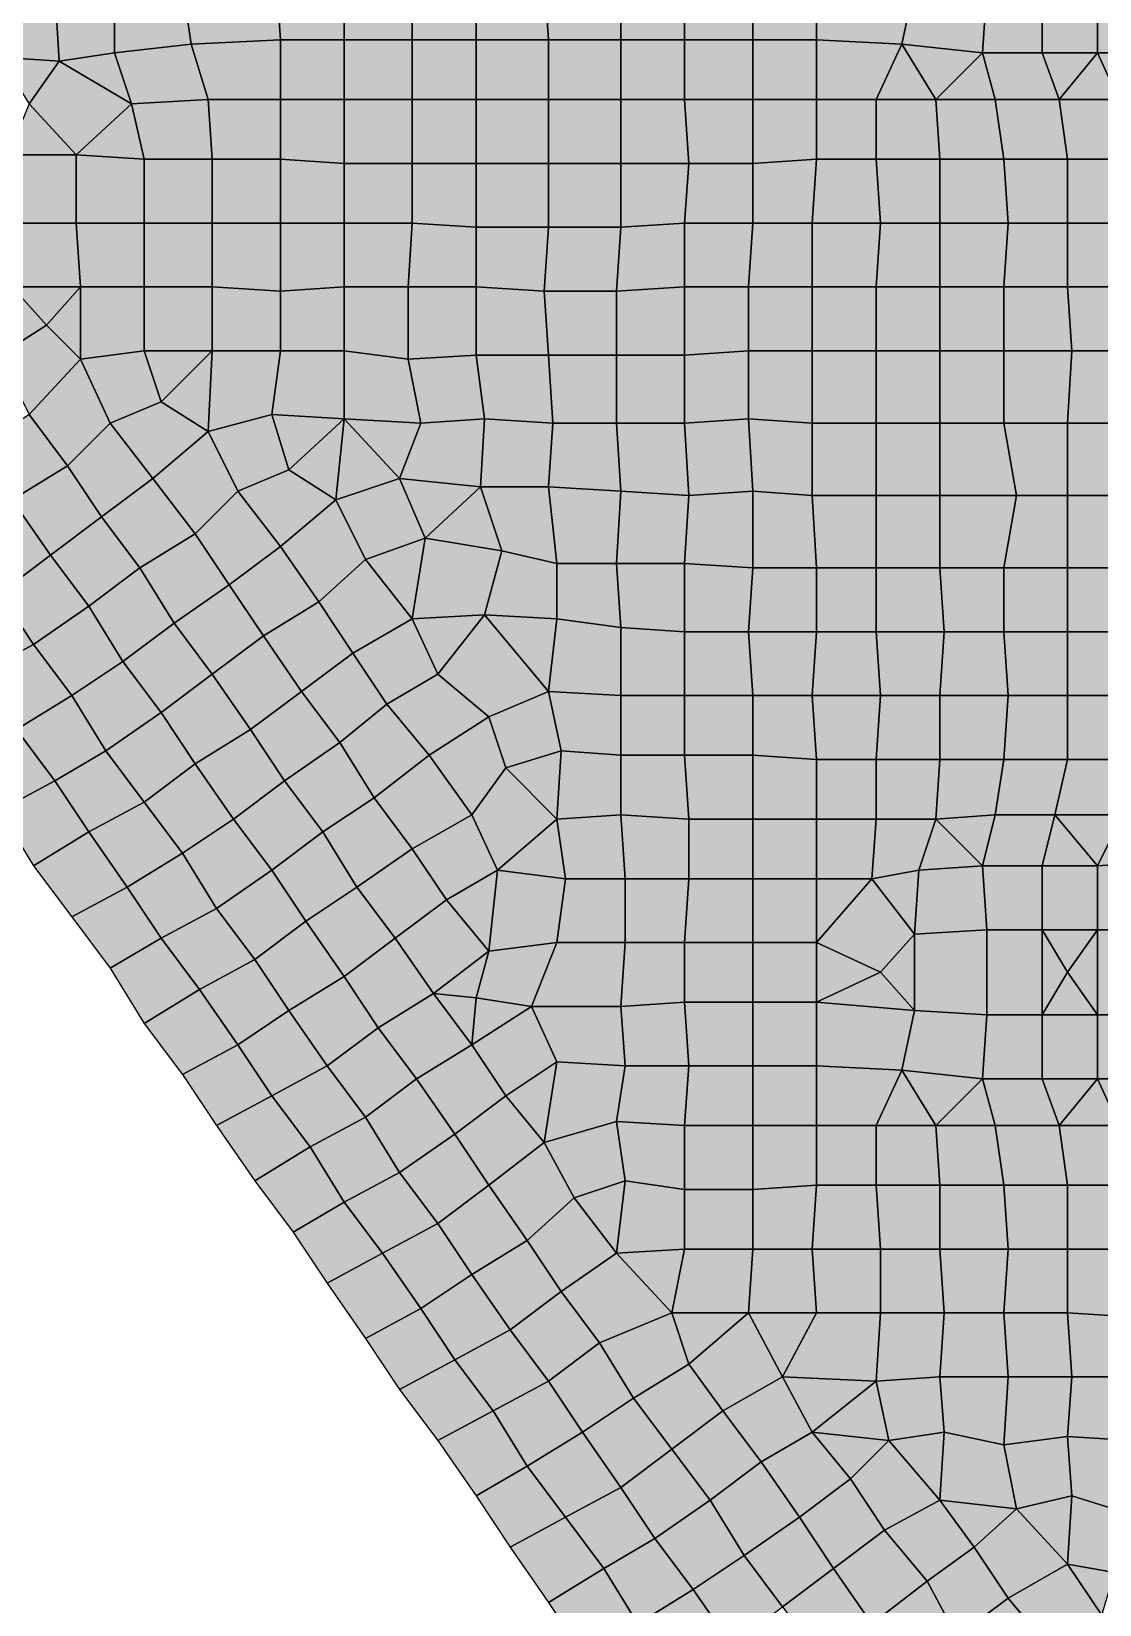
# Model space of a CAD drawing. Header units: metres. Extents: x -7480 to 79269, y -9100 to 45880.
# Drawn here: x 3570 to 8590, y 16570 to 23960 of the extents above; entities that cross this region are included whole.
import ezdxf

# ---------------------------------------------------------------- set-up
doc = ezdxf.new("R2010")
doc.units = ezdxf.units.M
for name, color, linetype in [('COLOR_1', 1, 'Continuous'), ('COLOR_181', 181, 'Continuous'), ('COLOR_3', 3, 'Continuous'), ('COLOR_5', 5, 'Continuous')]:
    doc.layers.add(name, color=color, linetype=linetype)

msp = doc.modelspace()

# ---------------------------------------------------------------- hatches: boundary and pattern name
at = {"layer": 'COLOR_1'}
for points in [[(3960, 23860), (4320, 23900), (4280, 24180), (3960, 24160)], [(6960, 23920), (7260, 23920), (7260, 24220), (6960, 24220)], [(7260, 23920), (7660, 23900), (7720, 24180), (7260, 24220)], [(3420, 23840), (3700, 23820), (3680, 24160), (3420, 24160)], [(3680, 24160), (3700, 23820), (3960, 23860), (3960, 24160)], [(8320, 23860), (8580, 23860), (8580, 24160), (8320, 24160)], [(6960, 23640), (7260, 23640), (7260, 23920), (6960, 23920)], [(7260, 23640), (7540, 23640), (7660, 23900), (7260, 23920)], [(7540, 23640), (7820, 23640), (7660, 23900)], [(7660, 23900), (7820, 23640), (8040, 23860)], [(7820, 23640), (8100, 23640), (8040, 23860)], [(8040, 23860), (8100, 23640), (8400, 23640), (8320, 23860)], [(8320, 23860), (8400, 23640), (8580, 23860)], [(8400, 23640), (8680, 23640), (8580, 23860)], [(8580, 23860), (8680, 23640), (8860, 23860)], [(6960, 23340), (7260, 23360), (7260, 23640), (6960, 23640)], [(7260, 23360), (7540, 23360), (7540, 23640), (7260, 23640)], [(8400, 23640), (8440, 23360), (8760, 23360), (8680, 23640)], [(6960, 23060), (7240, 23060), (7260, 23360), (6960, 23340)], [(6960, 20560), (7260, 20540), (7240, 20840), (6960, 20840)], [(6960, 19980), (7260, 19980), (7260, 20260), (6960, 20260)], [(7260, 19980), (7520, 19980), (7540, 20260), (7260, 20260)], [(7520, 19980), (7740, 20020), (7820, 20260), (7540, 20260)], [(7740, 20020), (8040, 20040), (7820, 20260)], [(7820, 20260), (8040, 20040), (8100, 20280)], [(8040, 20040), (8320, 20040), (8380, 20280), (8100, 20280)], [(7720, 19720), (8060, 19740), (8040, 20040), (7740, 20020)], [(8040, 20040), (8060, 19740), (8320, 19740), (8320, 20040)], [(8320, 19740), (8580, 19740), (8580, 20040), (8320, 20040)], [(8580, 19740), (8840, 19740), (8880, 20060), (8580, 20040)], [(6960, 19680), (7260, 19680), (7260, 19980), (6960, 19980)], [(7260, 19680), (7520, 19980), (7260, 19980)], [(7260, 19680), (7560, 19540), (7720, 19720), (7520, 19980)], [(7520, 19980), (7720, 19720), (7740, 20020)], [(6960, 19400), (7260, 19400), (7260, 19680), (6960, 19680)], [(7260, 19400), (7560, 19540), (7260, 19680)], [(7560, 19540), (7720, 19360), (7720, 19720)], [(7260, 19400), (7720, 19360), (7560, 19540)], [(6960, 19100), (7260, 19100), (7260, 19400), (6960, 19400)], [(7260, 19100), (7660, 19080), (7720, 19360), (7260, 19400)], [(7660, 19080), (8040, 19040), (8060, 19340), (7720, 19360)], [(8040, 19040), (8320, 19040), (8320, 19340), (8060, 19340)], [(8320, 19040), (8580, 19040), (8580, 19340), (8320, 19340)], [(8580, 19040), (8860, 19040), (8840, 19340), (8580, 19340)], [(7660, 19080), (7820, 18820), (8040, 19040)], [(8320, 19040), (8400, 18820), (8580, 19040)], [(8400, 18820), (8680, 18820), (8580, 19040)], [(8580, 19040), (8680, 18820), (8860, 19040)]]:
    msp.add_hatch(color=256, dxfattribs=at).paths.add_polyline_path(points)
at = {"layer": 'COLOR_181'}
for points in [[(4280, 24180), (4320, 23900), (4740, 23920), (4720, 24220)], [(4720, 24220), (4740, 23920), (5040, 23920), (5040, 24220)], [(5040, 23920), (5360, 23920), (5360, 24220), (5040, 24220)], [(5360, 23920), (5660, 23920), (5660, 24220), (5360, 24220)], [(5660, 23920), (6000, 23920), (5980, 24220), (5660, 24220)], [(5980, 24220), (6000, 23920), (6340, 23920), (6340, 24220)], [(6340, 23920), (6640, 23920), (6640, 24220), (6340, 24220)], [(6640, 23920), (6960, 23920), (6960, 24220), (6640, 24220)], [(3960, 23860), (4040, 23620), (4400, 23640), (4320, 23900)], [(4320, 23900), (4400, 23640), (4740, 23640), (4740, 23920)], [(4740, 23640), (5040, 23640), (5040, 23920), (4740, 23920)], [(5040, 23640), (5360, 23640), (5360, 23920), (5040, 23920)], [(5360, 23640), (5660, 23640), (5660, 23920), (5360, 23920)], [(5660, 23640), (6000, 23640), (6000, 23920), (5660, 23920)], [(6000, 23640), (6340, 23640), (6340, 23920), (6000, 23920)], [(6340, 23640), (6640, 23640), (6640, 23920), (6340, 23920)], [(6640, 23640), (6960, 23640), (6960, 23920), (6640, 23920)], [(3420, 23840), (3560, 23620), (3700, 23820)], [(3560, 23620), (3780, 23380), (4040, 23620), (3700, 23820)], [(3700, 23820), (4040, 23620), (3960, 23860)], [(3460, 23380), (3780, 23380), (3560, 23620)], [(3780, 23380), (4100, 23360), (4040, 23620)], [(4040, 23620), (4100, 23360), (4420, 23360), (4400, 23640)], [(4400, 23640), (4420, 23360), (4740, 23360), (4740, 23640)], [(4740, 23360), (5040, 23340), (5040, 23640), (4740, 23640)], [(5040, 23340), (5360, 23340), (5360, 23640), (5040, 23640)], [(5360, 23340), (5660, 23340), (5660, 23640), (5360, 23640)], [(5660, 23340), (6000, 23340), (6000, 23640), (5660, 23640)], [(6000, 23340), (6340, 23340), (6340, 23640), (6000, 23640)], [(6340, 23340), (6660, 23340), (6640, 23640), (6340, 23640)], [(6640, 23640), (6660, 23340), (6960, 23340), (6960, 23640)], [(7540, 23360), (7840, 23360), (7820, 23640), (7540, 23640)], [(7820, 23640), (7840, 23360), (8140, 23360), (8100, 23640)], [(8100, 23640), (8140, 23360), (8440, 23360), (8400, 23640)], [(3460, 23380), (3480, 23060), (3780, 23060), (3780, 23380)], [(3780, 23060), (4100, 23060), (4100, 23360), (3780, 23380)], [(4100, 23060), (4420, 23060), (4420, 23360), (4100, 23360)], [(4420, 23060), (4740, 23060), (4740, 23360), (4420, 23360)], [(4740, 23060), (5040, 23060), (5040, 23340), (4740, 23360)], [(7240, 23060), (7560, 23060), (7540, 23360), (7260, 23360)], [(7540, 23360), (7560, 23060), (7840, 23060), (7840, 23360)], [(7840, 23060), (8160, 23060), (8140, 23360), (7840, 23360)], [(8140, 23360), (8160, 23060), (8440, 23060), (8440, 23360)], [(8440, 23060), (8760, 23060), (8760, 23360), (8440, 23360)], [(5040, 23060), (5360, 23060), (5360, 23340), (5040, 23340)], [(5360, 23060), (5660, 23040), (5660, 23340), (5360, 23340)], [(5660, 23040), (6000, 23040), (6000, 23340), (5660, 23340)], [(6000, 23040), (6340, 23040), (6340, 23340), (6000, 23340)], [(6340, 23040), (6640, 23060), (6660, 23340), (6340, 23340)], [(6640, 23060), (6960, 23060), (6960, 23340), (6660, 23340)], [(3480, 22760), (3800, 22760), (3780, 23060), (3480, 23060)], [(3780, 23060), (3800, 22760), (4100, 22760), (4100, 23060)], [(4100, 22760), (4420, 22760), (4420, 23060), (4100, 23060)], [(4420, 22760), (4740, 22740), (4740, 23060), (4420, 23060)], [(4740, 22740), (5040, 22760), (5040, 23060), (4740, 23060)], [(5040, 22760), (5340, 22760), (5360, 23060), (5040, 23060)], [(5340, 22760), (5660, 22760), (5660, 23040), (5360, 23060)], [(6320, 22740), (6640, 22760), (6640, 23060), (6340, 23040)], [(6640, 22760), (6940, 22760), (6960, 23060), (6640, 23060)], [(6940, 22760), (7240, 22760), (7240, 23060), (6960, 23060)], [(7240, 22760), (7540, 22760), (7560, 23060), (7240, 23060)], [(7540, 22760), (7840, 22760), (7840, 23060), (7560, 23060)], [(7840, 22760), (8140, 22760), (8160, 23060), (7840, 23060)], [(8140, 22760), (8440, 22760), (8440, 23060), (8160, 23060)], [(8440, 22760), (8740, 22760), (8760, 23060), (8440, 23060)], [(5660, 22760), (5980, 22740), (6000, 23040), (5660, 23040)], [(5980, 22740), (6320, 22740), (6340, 23040), (6000, 23040)], [(3420, 22440), (3640, 22580), (3480, 22760)], [(3480, 22760), (3640, 22580), (3800, 22760)], [(3640, 22580), (3800, 22420), (3800, 22760)], [(3800, 22420), (4100, 22460), (4100, 22760), (3800, 22760)], [(4100, 22460), (4420, 22460), (4420, 22760), (4100, 22760)], [(4420, 22460), (4740, 22460), (4740, 22740), (4420, 22760)], [(4740, 22460), (5040, 22460), (5040, 22760), (4740, 22740)], [(5040, 22460), (5340, 22420), (5340, 22760), (5040, 22760)], [(5340, 22420), (5660, 22440), (5660, 22760), (5340, 22760)], [(5660, 22440), (6000, 22440), (5980, 22740), (5660, 22760)], [(5980, 22740), (6000, 22440), (6320, 22440), (6320, 22740)], [(6320, 22440), (6640, 22440), (6640, 22760), (6320, 22740)], [(6640, 22440), (6940, 22460), (6940, 22760), (6640, 22760)], [(6940, 22460), (7240, 22460), (7240, 22760), (6940, 22760)], [(7240, 22460), (7540, 22460), (7540, 22760), (7240, 22760)], [(7540, 22460), (7840, 22460), (7840, 22760), (7540, 22760)], [(7840, 22460), (8140, 22460), (8140, 22760), (7840, 22760)], [(8140, 22460), (8460, 22460), (8440, 22760), (8140, 22760)], [(8440, 22760), (8460, 22460), (8760, 22460), (8740, 22760)], [(3420, 22440), (3560, 22160), (3800, 22420), (3640, 22580)], [(3560, 22160), (3740, 21920), (3940, 22120), (3800, 22420)], [(3800, 22420), (3940, 22120), (4180, 22220), (4100, 22460)], [(4100, 22460), (4180, 22220), (4420, 22460)], [(4180, 22220), (4400, 22080), (4420, 22460)], [(4400, 22080), (4700, 22160), (4740, 22460), (4420, 22460)], [(4700, 22160), (5040, 22140), (5040, 22460), (4740, 22460)], [(5040, 22140), (5400, 22120), (5340, 22420), (5040, 22460)], [(5340, 22420), (5400, 22120), (5700, 22140), (5660, 22440)], [(5660, 22440), (5700, 22140), (6020, 22120), (6000, 22440)], [(6000, 22440), (6020, 22120), (6320, 22120), (6320, 22440)], [(6320, 22120), (6640, 22120), (6640, 22440), (6320, 22440)], [(6640, 22120), (6940, 22140), (6940, 22460), (6640, 22440)], [(6940, 22140), (7240, 22120), (7240, 22460), (6940, 22460)], [(7240, 22120), (7540, 22120), (7540, 22460), (7240, 22460)], [(7540, 22120), (7840, 22120), (7840, 22460), (7540, 22460)], [(7840, 22120), (8140, 22120), (8140, 22460), (7840, 22460)], [(8140, 22120), (8440, 22120), (8460, 22460), (8140, 22460)], [(8440, 22120), (8740, 22120), (8760, 22460), (8460, 22460)], [(3940, 22120), (4140, 21860), (4400, 22080), (4180, 22220)], [(3320, 22000), (3480, 21760), (3740, 21920), (3560, 22160)], [(3740, 21920), (3900, 21680), (4140, 21860), (3940, 22120)], [(4400, 22080), (4540, 21800), (4780, 21900), (4700, 22160)], [(4700, 22160), (4780, 21900), (5040, 22140)], [(4780, 21900), (5000, 21760), (5040, 22140)], [(5000, 21760), (5300, 21860), (5040, 22140)], [(5040, 22140), (5300, 21860), (5400, 22120)], [(5300, 21860), (5680, 21820), (5700, 22140), (5400, 22120)], [(5680, 21820), (6000, 21820), (6020, 22120), (5700, 22140)], [(6000, 21820), (6340, 21800), (6320, 22120), (6020, 22120)], [(6320, 22120), (6340, 21800), (6660, 21780), (6640, 22120)], [(6640, 22120), (6660, 21780), (6960, 21800), (6940, 22140)], [(6940, 22140), (6960, 21800), (7240, 21780), (7240, 22120)], [(7240, 21780), (7540, 21780), (7540, 22120), (7240, 22120)], [(7540, 21780), (7840, 21780), (7840, 22120), (7540, 22120)], [(7840, 21780), (8200, 21780), (8140, 22120), (7840, 22120)], [(8140, 22120), (8200, 21780), (8440, 21780), (8440, 22120)], [(8440, 21780), (8740, 21780), (8740, 22120), (8440, 22120)], [(4140, 21860), (4340, 21600), (4540, 21800), (4400, 22080)], [(3480, 21760), (3660, 21500), (3900, 21680), (3740, 21920)], [(4540, 21800), (4740, 21540), (5000, 21760), (4780, 21900)], [(3900, 21680), (4080, 21440), (4340, 21600), (4140, 21860)], [(5000, 21760), (5140, 21480), (5420, 21580), (5300, 21860)], [(5300, 21860), (5420, 21580), (5680, 21820)], [(5420, 21580), (5780, 21520), (5680, 21820)], [(5680, 21820), (5780, 21520), (6040, 21460), (6000, 21820)], [(6000, 21820), (6040, 21460), (6320, 21460), (6340, 21800)], [(3240, 21580), (3420, 21320), (3660, 21500), (3480, 21760)], [(4340, 21600), (4500, 21360), (4740, 21540), (4540, 21800)], [(4740, 21540), (4920, 21280), (5140, 21480), (5000, 21760)], [(6320, 21460), (6640, 21460), (6660, 21780), (6340, 21800)], [(6640, 21460), (6960, 21440), (6960, 21800), (6660, 21780)], [(6960, 21440), (7260, 21440), (7240, 21780), (6960, 21800)], [(7240, 21780), (7260, 21440), (7540, 21440), (7540, 21780)], [(7540, 21440), (7840, 21440), (7840, 21780), (7540, 21780)], [(7840, 21440), (8140, 21440), (8200, 21780), (7840, 21780)], [(8140, 21440), (8440, 21440), (8440, 21780), (8200, 21780)], [(8440, 21440), (8760, 21440), (8740, 21780), (8440, 21780)], [(3660, 21500), (3840, 21260), (4080, 21440), (3900, 21680)], [(4080, 21440), (4240, 21180), (4500, 21360), (4340, 21600)], [(5140, 21480), (5360, 21200), (5420, 21580)], [(5360, 21200), (5700, 21220), (5780, 21520), (5420, 21580)], [(4500, 21360), (4660, 21120), (4920, 21280), (4740, 21540)], [(5700, 21220), (6040, 21200), (6040, 21460), (5780, 21520)], [(3420, 21320), (3580, 21080), (3840, 21260), (3660, 21500)], [(3840, 21260), (4000, 21000), (4240, 21180), (4080, 21440)], [(4920, 21280), (5080, 21040), (5360, 21200), (5140, 21480)], [(6040, 21200), (6340, 21160), (6320, 21460), (6040, 21460)], [(6320, 21460), (6340, 21160), (6640, 21140), (6640, 21460)], [(6640, 21140), (6940, 21140), (6960, 21440), (6640, 21460)], [(6940, 21140), (7260, 21140), (7260, 21440), (6960, 21440)], [(7260, 21140), (7540, 21140), (7540, 21440), (7260, 21440)], [(7540, 21140), (7860, 21140), (7840, 21440), (7540, 21440)], [(7840, 21440), (7860, 21140), (8140, 21140), (8140, 21440)], [(8140, 21140), (8440, 21140), (8440, 21440), (8140, 21440)], [(8440, 21140), (8740, 21140), (8760, 21440), (8440, 21440)], [(4240, 21180), (4420, 20940), (4660, 21120), (4500, 21360)], [(3160, 21180), (3320, 20940), (3580, 21080), (3420, 21320)], [(3580, 21080), (3760, 20840), (4000, 21000), (3840, 21260)], [(4660, 21120), (4840, 20860), (5080, 21040), (4920, 21280)], [(5360, 21200), (5480, 20940), (5700, 21220)], [(5480, 20940), (5720, 20740), (6000, 20860), (5700, 21220)], [(5700, 21220), (6000, 20860), (6040, 21200)], [(4000, 21000), (4180, 20760), (4420, 20940), (4240, 21180)], [(5080, 21040), (5240, 20800), (5480, 20940), (5360, 21200)], [(6000, 20860), (6340, 20840), (6340, 21160), (6040, 21200)], [(6340, 20840), (6640, 20840), (6640, 21140), (6340, 21160)], [(6640, 20840), (6960, 20840), (6940, 21140), (6640, 21140)], [(6940, 21140), (6960, 20840), (7240, 20840), (7260, 21140)], [(7240, 20840), (7560, 20840), (7540, 21140), (7260, 21140)], [(7540, 21140), (7560, 20840), (7840, 20840), (7860, 21140)], [(7840, 20840), (8160, 20840), (8140, 21140), (7860, 21140)], [(8140, 21140), (8160, 20840), (8440, 20840), (8440, 21140)], [(8440, 20840), (8760, 20840), (8740, 21140), (8440, 21140)], [(3320, 20940), (3500, 20680), (3760, 20840), (3580, 21080)], [(4420, 20940), (4600, 20680), (4840, 20860), (4660, 21120)], [(3760, 20840), (3920, 20580), (4180, 20760), (4000, 21000)], [(4840, 20860), (5020, 20620), (5240, 20800), (5080, 21040)], [(4180, 20760), (4340, 20520), (4600, 20680), (4420, 20940)], [(5240, 20800), (5440, 20560), (5720, 20740), (5480, 20940)], [(3500, 20680), (3680, 20440), (3920, 20580), (3760, 20840)], [(4600, 20680), (4760, 20440), (5020, 20620), (4840, 20860)], [(5720, 20740), (5800, 20500), (6060, 20580), (6000, 20860)], [(6000, 20860), (6060, 20580), (6340, 20560), (6340, 20840)], [(6340, 20560), (6640, 20560), (6640, 20840), (6340, 20840)], [(6640, 20560), (6960, 20560), (6960, 20840), (6640, 20840)], [(7240, 20840), (7260, 20540), (7540, 20540), (7560, 20840)], [(7540, 20540), (7840, 20540), (7840, 20840), (7560, 20840)], [(7840, 20540), (8140, 20540), (8160, 20840), (7840, 20840)], [(8140, 20540), (8440, 20540), (8440, 20840), (8160, 20840)], [(8440, 20540), (8760, 20540), (8760, 20840), (8440, 20840)], [(5020, 20620), (5180, 20360), (5440, 20560), (5240, 20800)], [(3920, 20580), (4100, 20340), (4340, 20520), (4180, 20760)], [(5440, 20560), (5640, 20280), (5800, 20500), (5720, 20740)], [(3240, 20540), (3420, 20300), (3680, 20440), (3500, 20680)], [(4340, 20520), (4520, 20260), (4760, 20440), (4600, 20680)], [(4760, 20440), (4940, 20200), (5180, 20360), (5020, 20620)], [(3680, 20440), (3840, 20200), (4100, 20340), (3920, 20580)], [(5180, 20360), (5360, 20120), (5640, 20280), (5440, 20560)], [(5800, 20500), (6040, 20260), (6060, 20580)], [(6040, 20260), (6340, 20280), (6340, 20560), (6060, 20580)], [(6340, 20280), (6660, 20260), (6640, 20560), (6340, 20560)], [(6640, 20560), (6660, 20260), (6960, 20260), (6960, 20560)], [(6960, 20260), (7260, 20260), (7260, 20540), (6960, 20560)], [(4100, 20340), (4280, 20100), (4520, 20260), (4340, 20520)], [(5640, 20280), (5760, 20020), (6040, 20260), (5800, 20500)], [(7260, 20260), (7540, 20260), (7540, 20540), (7260, 20540)], [(7540, 20260), (7820, 20260), (7840, 20540), (7540, 20540)], [(7820, 20260), (8100, 20280), (8140, 20540), (7840, 20540)], [(8100, 20280), (8380, 20280), (8440, 20540), (8140, 20540)], [(8380, 20280), (8700, 20280), (8760, 20540), (8440, 20540)], [(3420, 20300), (3580, 20040), (3840, 20200), (3680, 20440)], [(4520, 20260), (4700, 20020), (4940, 20200), (4760, 20440)], [(3840, 20200), (4020, 19940), (4280, 20100), (4100, 20340)], [(4940, 20200), (5100, 19940), (5360, 20120), (5180, 20360)], [(4280, 20100), (4440, 19840), (4700, 20020), (4520, 20260)], [(5360, 20120), (5520, 19880), (5760, 20020), (5640, 20280)], [(5760, 20020), (6080, 19980), (6040, 20260)], [(6040, 20260), (6080, 19980), (6360, 19980), (6340, 20280)], [(6340, 20280), (6360, 19980), (6660, 19980), (6660, 20260)], [(6660, 19980), (6960, 19980), (6960, 20260), (6660, 20260)], [(8320, 20040), (8580, 20040), (8380, 20280)], [(8380, 20280), (8580, 20040), (8700, 20280)], [(8580, 20040), (8880, 20060), (8700, 20280)], [(3580, 20040), (3760, 19800), (4020, 19940), (3840, 20200)], [(4700, 20020), (4860, 19780), (5100, 19940), (4940, 20200)], [(5100, 19940), (5280, 19700), (5520, 19880), (5360, 20120)], [(4020, 19940), (4180, 19700), (4440, 19840), (4280, 20100)], [(4440, 19840), (4620, 19600), (4860, 19780), (4700, 20020)], [(5520, 19880), (5720, 19640), (5760, 20020)], [(5720, 19640), (6040, 19680), (6080, 19980), (5760, 20020)], [(6040, 19680), (6360, 19680), (6360, 19980), (6080, 19980)], [(6360, 19680), (6640, 19680), (6660, 19980), (6360, 19980)], [(6640, 19680), (6960, 19680), (6960, 19980), (6660, 19980)], [(3760, 19800), (3940, 19560), (4180, 19700), (4020, 19940)], [(4860, 19780), (5040, 19520), (5280, 19700), (5100, 19940)], [(5280, 19700), (5460, 19440), (5720, 19640), (5520, 19880)], [(4180, 19700), (4360, 19460), (4620, 19600), (4440, 19840)], [(4620, 19600), (4780, 19360), (5040, 19520), (4860, 19780)], [(7720, 19360), (8060, 19340), (8060, 19740), (7720, 19720)], [(8060, 19340), (8320, 19340), (8320, 19740), (8060, 19740)], [(8320, 19340), (8440, 19540), (8320, 19740)], [(8320, 19740), (8440, 19540), (8580, 19740)], [(8440, 19540), (8580, 19340), (8580, 19740)], [(8580, 19340), (8840, 19340), (8840, 19740), (8580, 19740)], [(3940, 19560), (4100, 19300), (4360, 19460), (4180, 19700)], [(5040, 19520), (5200, 19280), (5460, 19440), (5280, 19700)], [(5660, 19420), (5920, 19380), (6040, 19680), (5720, 19640)], [(5920, 19380), (6340, 19380), (6360, 19680), (6040, 19680)], [(6340, 19380), (6640, 19400), (6640, 19680), (6360, 19680)], [(6640, 19400), (6960, 19400), (6960, 19680), (6640, 19680)], [(4360, 19460), (4540, 19200), (4780, 19360), (4620, 19600)], [(5460, 19440), (5660, 19420), (5720, 19640)], [(4780, 19360), (4960, 19100), (5200, 19280), (5040, 19520)], [(8320, 19340), (8580, 19340), (8440, 19540)], [(4100, 19300), (4280, 19060), (4540, 19200), (4360, 19460)], [(5200, 19280), (5380, 19040), (5640, 19200), (5460, 19440)], [(5460, 19440), (5640, 19200), (5660, 19420)], [(5640, 19200), (5920, 19380), (5660, 19420)], [(5640, 19200), (5800, 18960), (6040, 19120), (5920, 19380)], [(5920, 19380), (6040, 19120), (6360, 19100), (6340, 19380)], [(6340, 19380), (6360, 19100), (6660, 19100), (6640, 19400)], [(6640, 19400), (6660, 19100), (6960, 19100), (6960, 19400)], [(4540, 19200), (4700, 18960), (4960, 19100), (4780, 19360)], [(4960, 19100), (5140, 18860), (5380, 19040), (5200, 19280)], [(4280, 19060), (4440, 18820), (4700, 18960), (4540, 19200)], [(5380, 19040), (5560, 18780), (5800, 18960), (5640, 19200)], [(4700, 18960), (4880, 18720), (5140, 18860), (4960, 19100)], [(5800, 18960), (5980, 18740), (6040, 19120)], [(5980, 18740), (6320, 18840), (6360, 19100), (6040, 19120)], [(6320, 18840), (6640, 18820), (6660, 19100), (6360, 19100)], [(6640, 18820), (6960, 18820), (6960, 19100), (6660, 19100)], [(6960, 18820), (7260, 18820), (7260, 19100), (6960, 19100)], [(7260, 18820), (7540, 18820), (7660, 19080), (7260, 19100)], [(7540, 18820), (7820, 18820), (7660, 19080)], [(5140, 18860), (5300, 18600), (5560, 18780), (5380, 19040)], [(7820, 18820), (8100, 18820), (8040, 19040)], [(8040, 19040), (8100, 18820), (8400, 18820), (8320, 19040)], [(4440, 18820), (4620, 18560), (4880, 18720), (4700, 18960)], [(5560, 18780), (5720, 18540), (5980, 18740), (5800, 18960)], [(4880, 18720), (5040, 18460), (5300, 18600), (5140, 18860)], [(5300, 18600), (5480, 18360), (5720, 18540), (5560, 18780)], [(5980, 18740), (6120, 18480), (6360, 18560), (6320, 18840)], [(6320, 18840), (6360, 18560), (6640, 18520), (6640, 18820)], [(6640, 18520), (6960, 18520), (6960, 18820), (6640, 18820)], [(6960, 18520), (7260, 18540), (7260, 18820), (6960, 18820)], [(7260, 18540), (7540, 18540), (7540, 18820), (7260, 18820)], [(7540, 18540), (7840, 18540), (7820, 18820), (7540, 18820)], [(7820, 18820), (7840, 18540), (8140, 18540), (8100, 18820)], [(8100, 18820), (8140, 18540), (8440, 18540), (8400, 18820)], [(8400, 18820), (8440, 18540), (8760, 18540), (8680, 18820)], [(4620, 18560), (4800, 18320), (5040, 18460), (4880, 18720)], [(5720, 18540), (5900, 18280), (6120, 18480), (5980, 18740)], [(5040, 18460), (5220, 18220), (5480, 18360), (5300, 18600)], [(6120, 18480), (6320, 18220), (6360, 18560)], [(6320, 18220), (6640, 18240), (6640, 18520), (6360, 18560)], [(5480, 18360), (5640, 18120), (5900, 18280), (5720, 18540)], [(5900, 18280), (6060, 18040), (6320, 18220), (6120, 18480)], [(6640, 18240), (6960, 18240), (6960, 18520), (6640, 18520)], [(6960, 18240), (7240, 18240), (7260, 18540), (6960, 18520)], [(7240, 18240), (7560, 18240), (7540, 18540), (7260, 18540)], [(7540, 18540), (7560, 18240), (7840, 18240), (7840, 18540)], [(7840, 18240), (8160, 18240), (8140, 18540), (7840, 18540)], [(8140, 18540), (8160, 18240), (8440, 18240), (8440, 18540)], [(8440, 18240), (8760, 18240), (8760, 18540), (8440, 18540)], [(4800, 18320), (4960, 18080), (5220, 18220), (5040, 18460)], [(5220, 18220), (5400, 17960), (5640, 18120), (5480, 18360)], [(5640, 18120), (5820, 17860), (6060, 18040), (5900, 18280)], [(4960, 18080), (5140, 17820), (5400, 17960), (5220, 18220)], [(6060, 18040), (6240, 17800), (6580, 17940), (6320, 18220)], [(6320, 18220), (6580, 17940), (6640, 18240)], [(6580, 17940), (6940, 17940), (6960, 18240), (6640, 18240)], [(6940, 17940), (7260, 17940), (7240, 18240), (6960, 18240)], [(7240, 18240), (7260, 17940), (7560, 17940), (7560, 18240)], [(7560, 17940), (7860, 17940), (7840, 18240), (7560, 18240)], [(7840, 18240), (7860, 17940), (8140, 17940), (8160, 18240)], [(8140, 17940), (8440, 17940), (8440, 18240), (8160, 18240)], [(8440, 17940), (8760, 17920), (8760, 18240), (8440, 18240)], [(5400, 17960), (5560, 17720), (5820, 17860), (5640, 18120)], [(5820, 17860), (6000, 17620), (6240, 17800), (6060, 18040)], [(5140, 17820), (5300, 17580), (5560, 17720), (5400, 17960)], [(6240, 17800), (6400, 17540), (6660, 17700), (6580, 17940)], [(6580, 17940), (6660, 17700), (6940, 17940)], [(6660, 17700), (6820, 17480), (7100, 17640), (6940, 17940)], [(6940, 17940), (7100, 17640), (7260, 17940)], [(7100, 17640), (7540, 17620), (7560, 17940), (7260, 17940)], [(7540, 17620), (7840, 17640), (7860, 17940), (7560, 17940)], [(7840, 17640), (8160, 17640), (8140, 17940), (7860, 17940)], [(8140, 17940), (8160, 17640), (8460, 17640), (8440, 17940)], [(8440, 17940), (8460, 17640), (8760, 17640), (8760, 17920)], [(5560, 17720), (5740, 17480), (6000, 17620), (5820, 17860)], [(6000, 17620), (6160, 17380), (6400, 17540), (6240, 17800)], [(5300, 17580), (5480, 17340), (5740, 17480), (5560, 17720)], [(6400, 17540), (6580, 17300), (6820, 17480), (6660, 17700)], [(5740, 17480), (5900, 17220), (6160, 17380), (6000, 17620)], [(6820, 17480), (7000, 17240), (7240, 17380), (7100, 17640)], [(7100, 17640), (7240, 17380), (7540, 17620)], [(7240, 17380), (7600, 17340), (7540, 17620)], [(7540, 17620), (7600, 17340), (7860, 17380), (7840, 17640)], [(7840, 17640), (7860, 17380), (8140, 17320), (8160, 17640)], [(8140, 17320), (8440, 17360), (8460, 17640), (8160, 17640)], [(8440, 17360), (8740, 17340), (8760, 17640), (8460, 17640)], [(6160, 17380), (6340, 17120), (6580, 17300), (6400, 17540)], [(5480, 17340), (5660, 17080), (5900, 17220), (5740, 17480)], [(6580, 17300), (6760, 17060), (7000, 17240), (6820, 17480)], [(5900, 17220), (6080, 16980), (6340, 17120), (6160, 17380)], [(7000, 17240), (7180, 16980), (7420, 17160), (7240, 17380)], [(7240, 17380), (7420, 17160), (7600, 17340)], [(7600, 17340), (7840, 17060), (7860, 17380)], [(7840, 17060), (8200, 17020), (8140, 17320), (7860, 17380)], [(6340, 17120), (6500, 16880), (6760, 17060), (6580, 17300)], [(7420, 17160), (7580, 16920), (7840, 17060), (7600, 17340)], [(8140, 17320), (8200, 17020), (8460, 17080), (8440, 17360)], [(8440, 17360), (8460, 17080), (8720, 17000), (8740, 17340)], [(5660, 17080), (5820, 16840), (6080, 16980), (5900, 17220)], [(6760, 17060), (6920, 16800), (7180, 16980), (7000, 17240)], [(7180, 16980), (7340, 16740), (7580, 16920), (7420, 17160)], [(6080, 16980), (6260, 16740), (6500, 16880), (6340, 17120)], [(8200, 17020), (8440, 16760), (8460, 17080)], [(8440, 16760), (8660, 16720), (8720, 17000), (8460, 17080)], [(6500, 16880), (6680, 16640), (6920, 16800), (6760, 17060)], [(7580, 16920), (7780, 16680), (8000, 16840), (7840, 17060)], [(7840, 17060), (8000, 16840), (8200, 17020)], [(8000, 16840), (8160, 16600), (8440, 16760), (8200, 17020)], [(5820, 16840), (6000, 16580), (6260, 16740), (6080, 16980)], [(6920, 16800), (7100, 16560), (7340, 16740), (7180, 16980)], [(6260, 16740), (6420, 16480), (6680, 16640), (6500, 16880)], [(7340, 16740), (7520, 16480), (7780, 16680), (7580, 16920)], [(6680, 16640), (6860, 16380), (7100, 16560), (6920, 16800)], [(7780, 16680), (7920, 16420), (8160, 16600), (8000, 16840)], [(6000, 16580), (6160, 16340), (6420, 16480), (6260, 16740)], [(7100, 16560), (7280, 16320), (7520, 16480), (7340, 16740)], [(8160, 16600), (8360, 16360), (8600, 16520), (8440, 16760)], [(8440, 16760), (8600, 16520), (8660, 16720)], [(6420, 16480), (6600, 16240), (6860, 16380), (6680, 16640)], [(7520, 16480), (7680, 16240), (7920, 16420), (7780, 16680)], [(7920, 16420), (8120, 16160), (8360, 16360), (8160, 16600)]]:
    msp.add_hatch(color=256, dxfattribs=at).paths.add_polyline_path(points)
at = {"layer": 'COLOR_3'}
for points in [[(8040, 23860), (8320, 23860), (8320, 24160), (8060, 24160)], [(8580, 23860), (8860, 23860), (8840, 24160), (8580, 24160)]]:
    msp.add_hatch(color=256, dxfattribs=at).paths.add_polyline_path(points)
at = {"layer": 'COLOR_5'}
msp.add_hatch(color=256, dxfattribs=at).paths.add_polyline_path([(7660, 23900), (8040, 23860), (8060, 24160), (7720, 24180)])

# ---------------------------------------------------------------- linework, layer by layer
at = {"layer": 'COLOR_1'}
for points in [[(3960, 23860), (4320, 23900), (4280, 24180), (3960, 24160)], [(6960, 23920), (7260, 23920), (7260, 24220), (6960, 24220)], [(7260, 23920), (7660, 23900), (7720, 24180), (7260, 24220)], [(3420, 23840), (3700, 23820), (3680, 24160), (3420, 24160)], [(3680, 24160), (3700, 23820), (3960, 23860), (3960, 24160)], [(8320, 23860), (8580, 23860), (8580, 24160), (8320, 24160)], [(6960, 23640), (7260, 23640), (7260, 23920), (6960, 23920)], [(7260, 23640), (7540, 23640), (7660, 23900), (7260, 23920)], [(7540, 23640), (7820, 23640), (7660, 23900)], [(7660, 23900), (7820, 23640), (8040, 23860)], [(7820, 23640), (8100, 23640), (8040, 23860)], [(8040, 23860), (8100, 23640), (8400, 23640), (8320, 23860)], [(8320, 23860), (8400, 23640), (8580, 23860)], [(8400, 23640), (8680, 23640), (8580, 23860)], [(8580, 23860), (8680, 23640), (8860, 23860)], [(6960, 23340), (7260, 23360), (7260, 23640), (6960, 23640)], [(7260, 23360), (7540, 23360), (7540, 23640), (7260, 23640)], [(8400, 23640), (8440, 23360), (8760, 23360), (8680, 23640)], [(6960, 23060), (7240, 23060), (7260, 23360), (6960, 23340)], [(6960, 20560), (7260, 20540), (7240, 20840), (6960, 20840)], [(6960, 19980), (7260, 19980), (7260, 20260), (6960, 20260)], [(7260, 19980), (7520, 19980), (7540, 20260), (7260, 20260)], [(7520, 19980), (7740, 20020), (7820, 20260), (7540, 20260)], [(7740, 20020), (8040, 20040), (7820, 20260)], [(7820, 20260), (8040, 20040), (8100, 20280)], [(8040, 20040), (8320, 20040), (8380, 20280), (8100, 20280)], [(7720, 19720), (8060, 19740), (8040, 20040), (7740, 20020)], [(8040, 20040), (8060, 19740), (8320, 19740), (8320, 20040)], [(8320, 19740), (8580, 19740), (8580, 20040), (8320, 20040)], [(8580, 19740), (8840, 19740), (8880, 20060), (8580, 20040)], [(6960, 19680), (7260, 19680), (7260, 19980), (6960, 19980)], [(7260, 19680), (7520, 19980), (7260, 19980)], [(7260, 19680), (7560, 19540), (7720, 19720), (7520, 19980)], [(7520, 19980), (7720, 19720), (7740, 20020)], [(6960, 19400), (7260, 19400), (7260, 19680), (6960, 19680)], [(7260, 19400), (7560, 19540), (7260, 19680)], [(7560, 19540), (7720, 19360), (7720, 19720)], [(7260, 19400), (7720, 19360), (7560, 19540)], [(6960, 19100), (7260, 19100), (7260, 19400), (6960, 19400)], [(7260, 19100), (7660, 19080), (7720, 19360), (7260, 19400)], [(7660, 19080), (8040, 19040), (8060, 19340), (7720, 19360)], [(8040, 19040), (8320, 19040), (8320, 19340), (8060, 19340)], [(8320, 19040), (8580, 19040), (8580, 19340), (8320, 19340)], [(8580, 19040), (8860, 19040), (8840, 19340), (8580, 19340)], [(7660, 19080), (7820, 18820), (8040, 19040)], [(8320, 19040), (8400, 18820), (8580, 19040)], [(8400, 18820), (8680, 18820), (8580, 19040)], [(8580, 19040), (8680, 18820), (8860, 19040)]]:
    msp.add_lwpolyline(points, close=True, dxfattribs=at)
at = {"layer": 'COLOR_181'}
for points in [[(4280, 24180), (4320, 23900), (4740, 23920), (4720, 24220)], [(4720, 24220), (4740, 23920), (5040, 23920), (5040, 24220)], [(5040, 23920), (5360, 23920), (5360, 24220), (5040, 24220)], [(5360, 23920), (5660, 23920), (5660, 24220), (5360, 24220)], [(5660, 23920), (6000, 23920), (5980, 24220), (5660, 24220)], [(5980, 24220), (6000, 23920), (6340, 23920), (6340, 24220)], [(6340, 23920), (6640, 23920), (6640, 24220), (6340, 24220)], [(6640, 23920), (6960, 23920), (6960, 24220), (6640, 24220)], [(3960, 23860), (4040, 23620), (4400, 23640), (4320, 23900)], [(4320, 23900), (4400, 23640), (4740, 23640), (4740, 23920)], [(4740, 23640), (5040, 23640), (5040, 23920), (4740, 23920)], [(5040, 23640), (5360, 23640), (5360, 23920), (5040, 23920)], [(5360, 23640), (5660, 23640), (5660, 23920), (5360, 23920)], [(5660, 23640), (6000, 23640), (6000, 23920), (5660, 23920)], [(6000, 23640), (6340, 23640), (6340, 23920), (6000, 23920)], [(6340, 23640), (6640, 23640), (6640, 23920), (6340, 23920)], [(6640, 23640), (6960, 23640), (6960, 23920), (6640, 23920)], [(3420, 23840), (3560, 23620), (3700, 23820)], [(3560, 23620), (3780, 23380), (4040, 23620), (3700, 23820)], [(3700, 23820), (4040, 23620), (3960, 23860)], [(3460, 23380), (3780, 23380), (3560, 23620)], [(3780, 23380), (4100, 23360), (4040, 23620)], [(4040, 23620), (4100, 23360), (4420, 23360), (4400, 23640)], [(4400, 23640), (4420, 23360), (4740, 23360), (4740, 23640)], [(4740, 23360), (5040, 23340), (5040, 23640), (4740, 23640)], [(5040, 23340), (5360, 23340), (5360, 23640), (5040, 23640)], [(5360, 23340), (5660, 23340), (5660, 23640), (5360, 23640)], [(5660, 23340), (6000, 23340), (6000, 23640), (5660, 23640)], [(6000, 23340), (6340, 23340), (6340, 23640), (6000, 23640)], [(6340, 23340), (6660, 23340), (6640, 23640), (6340, 23640)], [(6640, 23640), (6660, 23340), (6960, 23340), (6960, 23640)], [(7540, 23360), (7840, 23360), (7820, 23640), (7540, 23640)], [(7820, 23640), (7840, 23360), (8140, 23360), (8100, 23640)], [(8100, 23640), (8140, 23360), (8440, 23360), (8400, 23640)], [(3460, 23380), (3480, 23060), (3780, 23060), (3780, 23380)], [(3780, 23060), (4100, 23060), (4100, 23360), (3780, 23380)], [(4100, 23060), (4420, 23060), (4420, 23360), (4100, 23360)], [(4420, 23060), (4740, 23060), (4740, 23360), (4420, 23360)], [(4740, 23060), (5040, 23060), (5040, 23340), (4740, 23360)], [(7240, 23060), (7560, 23060), (7540, 23360), (7260, 23360)], [(7540, 23360), (7560, 23060), (7840, 23060), (7840, 23360)], [(7840, 23060), (8160, 23060), (8140, 23360), (7840, 23360)], [(8140, 23360), (8160, 23060), (8440, 23060), (8440, 23360)], [(8440, 23060), (8760, 23060), (8760, 23360), (8440, 23360)], [(5040, 23060), (5360, 23060), (5360, 23340), (5040, 23340)], [(5360, 23060), (5660, 23040), (5660, 23340), (5360, 23340)], [(5660, 23040), (6000, 23040), (6000, 23340), (5660, 23340)], [(6000, 23040), (6340, 23040), (6340, 23340), (6000, 23340)], [(6340, 23040), (6640, 23060), (6660, 23340), (6340, 23340)], [(6640, 23060), (6960, 23060), (6960, 23340), (6660, 23340)], [(3480, 22760), (3800, 22760), (3780, 23060), (3480, 23060)], [(3780, 23060), (3800, 22760), (4100, 22760), (4100, 23060)], [(4100, 22760), (4420, 22760), (4420, 23060), (4100, 23060)], [(4420, 22760), (4740, 22740), (4740, 23060), (4420, 23060)], [(4740, 22740), (5040, 22760), (5040, 23060), (4740, 23060)], [(5040, 22760), (5340, 22760), (5360, 23060), (5040, 23060)], [(5340, 22760), (5660, 22760), (5660, 23040), (5360, 23060)], [(6320, 22740), (6640, 22760), (6640, 23060), (6340, 23040)], [(6640, 22760), (6940, 22760), (6960, 23060), (6640, 23060)], [(6940, 22760), (7240, 22760), (7240, 23060), (6960, 23060)], [(7240, 22760), (7540, 22760), (7560, 23060), (7240, 23060)], [(7540, 22760), (7840, 22760), (7840, 23060), (7560, 23060)], [(7840, 22760), (8140, 22760), (8160, 23060), (7840, 23060)], [(8140, 22760), (8440, 22760), (8440, 23060), (8160, 23060)], [(8440, 22760), (8740, 22760), (8760, 23060), (8440, 23060)], [(5660, 22760), (5980, 22740), (6000, 23040), (5660, 23040)], [(5980, 22740), (6320, 22740), (6340, 23040), (6000, 23040)], [(3420, 22440), (3640, 22580), (3480, 22760)], [(3480, 22760), (3640, 22580), (3800, 22760)], [(3640, 22580), (3800, 22420), (3800, 22760)], [(3800, 22420), (4100, 22460), (4100, 22760), (3800, 22760)], [(4100, 22460), (4420, 22460), (4420, 22760), (4100, 22760)], [(4420, 22460), (4740, 22460), (4740, 22740), (4420, 22760)], [(4740, 22460), (5040, 22460), (5040, 22760), (4740, 22740)], [(5040, 22460), (5340, 22420), (5340, 22760), (5040, 22760)], [(5340, 22420), (5660, 22440), (5660, 22760), (5340, 22760)], [(5660, 22440), (6000, 22440), (5980, 22740), (5660, 22760)], [(5980, 22740), (6000, 22440), (6320, 22440), (6320, 22740)], [(6320, 22440), (6640, 22440), (6640, 22760), (6320, 22740)], [(6640, 22440), (6940, 22460), (6940, 22760), (6640, 22760)], [(6940, 22460), (7240, 22460), (7240, 22760), (6940, 22760)], [(7240, 22460), (7540, 22460), (7540, 22760), (7240, 22760)], [(7540, 22460), (7840, 22460), (7840, 22760), (7540, 22760)], [(7840, 22460), (8140, 22460), (8140, 22760), (7840, 22760)], [(8140, 22460), (8460, 22460), (8440, 22760), (8140, 22760)], [(8440, 22760), (8460, 22460), (8760, 22460), (8740, 22760)], [(3420, 22440), (3560, 22160), (3800, 22420), (3640, 22580)], [(3560, 22160), (3740, 21920), (3940, 22120), (3800, 22420)], [(3800, 22420), (3940, 22120), (4180, 22220), (4100, 22460)], [(4100, 22460), (4180, 22220), (4420, 22460)], [(4180, 22220), (4400, 22080), (4420, 22460)], [(4400, 22080), (4700, 22160), (4740, 22460), (4420, 22460)], [(4700, 22160), (5040, 22140), (5040, 22460), (4740, 22460)], [(5040, 22140), (5400, 22120), (5340, 22420), (5040, 22460)], [(5340, 22420), (5400, 22120), (5700, 22140), (5660, 22440)], [(5660, 22440), (5700, 22140), (6020, 22120), (6000, 22440)], [(6000, 22440), (6020, 22120), (6320, 22120), (6320, 22440)], [(6320, 22120), (6640, 22120), (6640, 22440), (6320, 22440)], [(6640, 22120), (6940, 22140), (6940, 22460), (6640, 22440)], [(6940, 22140), (7240, 22120), (7240, 22460), (6940, 22460)], [(7240, 22120), (7540, 22120), (7540, 22460), (7240, 22460)], [(7540, 22120), (7840, 22120), (7840, 22460), (7540, 22460)], [(7840, 22120), (8140, 22120), (8140, 22460), (7840, 22460)], [(8140, 22120), (8440, 22120), (8460, 22460), (8140, 22460)], [(8440, 22120), (8740, 22120), (8760, 22460), (8460, 22460)], [(3940, 22120), (4140, 21860), (4400, 22080), (4180, 22220)], [(3320, 22000), (3480, 21760), (3740, 21920), (3560, 22160)], [(3740, 21920), (3900, 21680), (4140, 21860), (3940, 22120)], [(4400, 22080), (4540, 21800), (4780, 21900), (4700, 22160)], [(4700, 22160), (4780, 21900), (5040, 22140)], [(4780, 21900), (5000, 21760), (5040, 22140)], [(5000, 21760), (5300, 21860), (5040, 22140)], [(5040, 22140), (5300, 21860), (5400, 22120)], [(5300, 21860), (5680, 21820), (5700, 22140), (5400, 22120)], [(5680, 21820), (6000, 21820), (6020, 22120), (5700, 22140)], [(6000, 21820), (6340, 21800), (6320, 22120), (6020, 22120)], [(6320, 22120), (6340, 21800), (6660, 21780), (6640, 22120)], [(6640, 22120), (6660, 21780), (6960, 21800), (6940, 22140)], [(6940, 22140), (6960, 21800), (7240, 21780), (7240, 22120)], [(7240, 21780), (7540, 21780), (7540, 22120), (7240, 22120)], [(7540, 21780), (7840, 21780), (7840, 22120), (7540, 22120)], [(7840, 21780), (8200, 21780), (8140, 22120), (7840, 22120)], [(8140, 22120), (8200, 21780), (8440, 21780), (8440, 22120)], [(8440, 21780), (8740, 21780), (8740, 22120), (8440, 22120)], [(4140, 21860), (4340, 21600), (4540, 21800), (4400, 22080)], [(3480, 21760), (3660, 21500), (3900, 21680), (3740, 21920)], [(4540, 21800), (4740, 21540), (5000, 21760), (4780, 21900)], [(3900, 21680), (4080, 21440), (4340, 21600), (4140, 21860)], [(5000, 21760), (5140, 21480), (5420, 21580), (5300, 21860)], [(5300, 21860), (5420, 21580), (5680, 21820)], [(5420, 21580), (5780, 21520), (5680, 21820)], [(5680, 21820), (5780, 21520), (6040, 21460), (6000, 21820)], [(6000, 21820), (6040, 21460), (6320, 21460), (6340, 21800)], [(3240, 21580), (3420, 21320), (3660, 21500), (3480, 21760)], [(4340, 21600), (4500, 21360), (4740, 21540), (4540, 21800)], [(4740, 21540), (4920, 21280), (5140, 21480), (5000, 21760)], [(6320, 21460), (6640, 21460), (6660, 21780), (6340, 21800)], [(6640, 21460), (6960, 21440), (6960, 21800), (6660, 21780)], [(6960, 21440), (7260, 21440), (7240, 21780), (6960, 21800)], [(7240, 21780), (7260, 21440), (7540, 21440), (7540, 21780)], [(7540, 21440), (7840, 21440), (7840, 21780), (7540, 21780)], [(7840, 21440), (8140, 21440), (8200, 21780), (7840, 21780)], [(8140, 21440), (8440, 21440), (8440, 21780), (8200, 21780)], [(8440, 21440), (8760, 21440), (8740, 21780), (8440, 21780)], [(3660, 21500), (3840, 21260), (4080, 21440), (3900, 21680)], [(4080, 21440), (4240, 21180), (4500, 21360), (4340, 21600)], [(5140, 21480), (5360, 21200), (5420, 21580)], [(5360, 21200), (5700, 21220), (5780, 21520), (5420, 21580)], [(4500, 21360), (4660, 21120), (4920, 21280), (4740, 21540)], [(5700, 21220), (6040, 21200), (6040, 21460), (5780, 21520)], [(3420, 21320), (3580, 21080), (3840, 21260), (3660, 21500)], [(3840, 21260), (4000, 21000), (4240, 21180), (4080, 21440)], [(4920, 21280), (5080, 21040), (5360, 21200), (5140, 21480)], [(6040, 21200), (6340, 21160), (6320, 21460), (6040, 21460)], [(6320, 21460), (6340, 21160), (6640, 21140), (6640, 21460)], [(6640, 21140), (6940, 21140), (6960, 21440), (6640, 21460)], [(6940, 21140), (7260, 21140), (7260, 21440), (6960, 21440)], [(7260, 21140), (7540, 21140), (7540, 21440), (7260, 21440)], [(7540, 21140), (7860, 21140), (7840, 21440), (7540, 21440)], [(7840, 21440), (7860, 21140), (8140, 21140), (8140, 21440)], [(8140, 21140), (8440, 21140), (8440, 21440), (8140, 21440)], [(8440, 21140), (8740, 21140), (8760, 21440), (8440, 21440)], [(4240, 21180), (4420, 20940), (4660, 21120), (4500, 21360)], [(3160, 21180), (3320, 20940), (3580, 21080), (3420, 21320)], [(3580, 21080), (3760, 20840), (4000, 21000), (3840, 21260)], [(4660, 21120), (4840, 20860), (5080, 21040), (4920, 21280)], [(5360, 21200), (5480, 20940), (5700, 21220)], [(5480, 20940), (5720, 20740), (6000, 20860), (5700, 21220)], [(5700, 21220), (6000, 20860), (6040, 21200)], [(4000, 21000), (4180, 20760), (4420, 20940), (4240, 21180)], [(5080, 21040), (5240, 20800), (5480, 20940), (5360, 21200)], [(6000, 20860), (6340, 20840), (6340, 21160), (6040, 21200)], [(6340, 20840), (6640, 20840), (6640, 21140), (6340, 21160)], [(6640, 20840), (6960, 20840), (6940, 21140), (6640, 21140)], [(6940, 21140), (6960, 20840), (7240, 20840), (7260, 21140)], [(7240, 20840), (7560, 20840), (7540, 21140), (7260, 21140)], [(7540, 21140), (7560, 20840), (7840, 20840), (7860, 21140)], [(7840, 20840), (8160, 20840), (8140, 21140), (7860, 21140)], [(8140, 21140), (8160, 20840), (8440, 20840), (8440, 21140)], [(8440, 20840), (8760, 20840), (8740, 21140), (8440, 21140)], [(3320, 20940), (3500, 20680), (3760, 20840), (3580, 21080)], [(4420, 20940), (4600, 20680), (4840, 20860), (4660, 21120)], [(3760, 20840), (3920, 20580), (4180, 20760), (4000, 21000)], [(4840, 20860), (5020, 20620), (5240, 20800), (5080, 21040)], [(4180, 20760), (4340, 20520), (4600, 20680), (4420, 20940)], [(5240, 20800), (5440, 20560), (5720, 20740), (5480, 20940)], [(3500, 20680), (3680, 20440), (3920, 20580), (3760, 20840)], [(4600, 20680), (4760, 20440), (5020, 20620), (4840, 20860)], [(5720, 20740), (5800, 20500), (6060, 20580), (6000, 20860)], [(6000, 20860), (6060, 20580), (6340, 20560), (6340, 20840)], [(6340, 20560), (6640, 20560), (6640, 20840), (6340, 20840)], [(6640, 20560), (6960, 20560), (6960, 20840), (6640, 20840)], [(7240, 20840), (7260, 20540), (7540, 20540), (7560, 20840)], [(7540, 20540), (7840, 20540), (7840, 20840), (7560, 20840)], [(7840, 20540), (8140, 20540), (8160, 20840), (7840, 20840)], [(8140, 20540), (8440, 20540), (8440, 20840), (8160, 20840)], [(8440, 20540), (8760, 20540), (8760, 20840), (8440, 20840)], [(5020, 20620), (5180, 20360), (5440, 20560), (5240, 20800)], [(3920, 20580), (4100, 20340), (4340, 20520), (4180, 20760)], [(5440, 20560), (5640, 20280), (5800, 20500), (5720, 20740)], [(3240, 20540), (3420, 20300), (3680, 20440), (3500, 20680)], [(4340, 20520), (4520, 20260), (4760, 20440), (4600, 20680)], [(4760, 20440), (4940, 20200), (5180, 20360), (5020, 20620)], [(3680, 20440), (3840, 20200), (4100, 20340), (3920, 20580)], [(5180, 20360), (5360, 20120), (5640, 20280), (5440, 20560)], [(5800, 20500), (6040, 20260), (6060, 20580)], [(6040, 20260), (6340, 20280), (6340, 20560), (6060, 20580)], [(6340, 20280), (6660, 20260), (6640, 20560), (6340, 20560)], [(6640, 20560), (6660, 20260), (6960, 20260), (6960, 20560)], [(6960, 20260), (7260, 20260), (7260, 20540), (6960, 20560)], [(4100, 20340), (4280, 20100), (4520, 20260), (4340, 20520)], [(5640, 20280), (5760, 20020), (6040, 20260), (5800, 20500)], [(7260, 20260), (7540, 20260), (7540, 20540), (7260, 20540)], [(7540, 20260), (7820, 20260), (7840, 20540), (7540, 20540)], [(7820, 20260), (8100, 20280), (8140, 20540), (7840, 20540)], [(8100, 20280), (8380, 20280), (8440, 20540), (8140, 20540)], [(8380, 20280), (8700, 20280), (8760, 20540), (8440, 20540)], [(3420, 20300), (3580, 20040), (3840, 20200), (3680, 20440)], [(4520, 20260), (4700, 20020), (4940, 20200), (4760, 20440)], [(3840, 20200), (4020, 19940), (4280, 20100), (4100, 20340)], [(4940, 20200), (5100, 19940), (5360, 20120), (5180, 20360)], [(4280, 20100), (4440, 19840), (4700, 20020), (4520, 20260)], [(5360, 20120), (5520, 19880), (5760, 20020), (5640, 20280)], [(5760, 20020), (6080, 19980), (6040, 20260)], [(6040, 20260), (6080, 19980), (6360, 19980), (6340, 20280)], [(6340, 20280), (6360, 19980), (6660, 19980), (6660, 20260)], [(6660, 19980), (6960, 19980), (6960, 20260), (6660, 20260)], [(8320, 20040), (8580, 20040), (8380, 20280)], [(8380, 20280), (8580, 20040), (8700, 20280)], [(8580, 20040), (8880, 20060), (8700, 20280)], [(3580, 20040), (3760, 19800), (4020, 19940), (3840, 20200)], [(4700, 20020), (4860, 19780), (5100, 19940), (4940, 20200)], [(5100, 19940), (5280, 19700), (5520, 19880), (5360, 20120)], [(4020, 19940), (4180, 19700), (4440, 19840), (4280, 20100)], [(4440, 19840), (4620, 19600), (4860, 19780), (4700, 20020)], [(5520, 19880), (5720, 19640), (5760, 20020)], [(5720, 19640), (6040, 19680), (6080, 19980), (5760, 20020)], [(6040, 19680), (6360, 19680), (6360, 19980), (6080, 19980)], [(6360, 19680), (6640, 19680), (6660, 19980), (6360, 19980)], [(6640, 19680), (6960, 19680), (6960, 19980), (6660, 19980)], [(3760, 19800), (3940, 19560), (4180, 19700), (4020, 19940)], [(4860, 19780), (5040, 19520), (5280, 19700), (5100, 19940)], [(5280, 19700), (5460, 19440), (5720, 19640), (5520, 19880)], [(4180, 19700), (4360, 19460), (4620, 19600), (4440, 19840)], [(4620, 19600), (4780, 19360), (5040, 19520), (4860, 19780)], [(7720, 19360), (8060, 19340), (8060, 19740), (7720, 19720)], [(8060, 19340), (8320, 19340), (8320, 19740), (8060, 19740)], [(8320, 19340), (8440, 19540), (8320, 19740)], [(8320, 19740), (8440, 19540), (8580, 19740)], [(8440, 19540), (8580, 19340), (8580, 19740)], [(8580, 19340), (8840, 19340), (8840, 19740), (8580, 19740)], [(3940, 19560), (4100, 19300), (4360, 19460), (4180, 19700)], [(5040, 19520), (5200, 19280), (5460, 19440), (5280, 19700)], [(5660, 19420), (5920, 19380), (6040, 19680), (5720, 19640)], [(5920, 19380), (6340, 19380), (6360, 19680), (6040, 19680)], [(6340, 19380), (6640, 19400), (6640, 19680), (6360, 19680)], [(6640, 19400), (6960, 19400), (6960, 19680), (6640, 19680)], [(4360, 19460), (4540, 19200), (4780, 19360), (4620, 19600)], [(5460, 19440), (5660, 19420), (5720, 19640)], [(4780, 19360), (4960, 19100), (5200, 19280), (5040, 19520)], [(8320, 19340), (8580, 19340), (8440, 19540)], [(4100, 19300), (4280, 19060), (4540, 19200), (4360, 19460)], [(5200, 19280), (5380, 19040), (5640, 19200), (5460, 19440)], [(5460, 19440), (5640, 19200), (5660, 19420)], [(5640, 19200), (5920, 19380), (5660, 19420)], [(5640, 19200), (5800, 18960), (6040, 19120), (5920, 19380)], [(5920, 19380), (6040, 19120), (6360, 19100), (6340, 19380)], [(6340, 19380), (6360, 19100), (6660, 19100), (6640, 19400)], [(6640, 19400), (6660, 19100), (6960, 19100), (6960, 19400)], [(4540, 19200), (4700, 18960), (4960, 19100), (4780, 19360)], [(4960, 19100), (5140, 18860), (5380, 19040), (5200, 19280)], [(4280, 19060), (4440, 18820), (4700, 18960), (4540, 19200)], [(5380, 19040), (5560, 18780), (5800, 18960), (5640, 19200)], [(4700, 18960), (4880, 18720), (5140, 18860), (4960, 19100)], [(5800, 18960), (5980, 18740), (6040, 19120)], [(5980, 18740), (6320, 18840), (6360, 19100), (6040, 19120)], [(6320, 18840), (6640, 18820), (6660, 19100), (6360, 19100)], [(6640, 18820), (6960, 18820), (6960, 19100), (6660, 19100)], [(6960, 18820), (7260, 18820), (7260, 19100), (6960, 19100)], [(7260, 18820), (7540, 18820), (7660, 19080), (7260, 19100)], [(7540, 18820), (7820, 18820), (7660, 19080)], [(5140, 18860), (5300, 18600), (5560, 18780), (5380, 19040)], [(7820, 18820), (8100, 18820), (8040, 19040)], [(8040, 19040), (8100, 18820), (8400, 18820), (8320, 19040)], [(4440, 18820), (4620, 18560), (4880, 18720), (4700, 18960)], [(5560, 18780), (5720, 18540), (5980, 18740), (5800, 18960)], [(4880, 18720), (5040, 18460), (5300, 18600), (5140, 18860)], [(5300, 18600), (5480, 18360), (5720, 18540), (5560, 18780)], [(5980, 18740), (6120, 18480), (6360, 18560), (6320, 18840)], [(6320, 18840), (6360, 18560), (6640, 18520), (6640, 18820)], [(6640, 18520), (6960, 18520), (6960, 18820), (6640, 18820)], [(6960, 18520), (7260, 18540), (7260, 18820), (6960, 18820)], [(7260, 18540), (7540, 18540), (7540, 18820), (7260, 18820)], [(7540, 18540), (7840, 18540), (7820, 18820), (7540, 18820)], [(7820, 18820), (7840, 18540), (8140, 18540), (8100, 18820)], [(8100, 18820), (8140, 18540), (8440, 18540), (8400, 18820)], [(8400, 18820), (8440, 18540), (8760, 18540), (8680, 18820)], [(4620, 18560), (4800, 18320), (5040, 18460), (4880, 18720)], [(5720, 18540), (5900, 18280), (6120, 18480), (5980, 18740)], [(5040, 18460), (5220, 18220), (5480, 18360), (5300, 18600)], [(6120, 18480), (6320, 18220), (6360, 18560)], [(6320, 18220), (6640, 18240), (6640, 18520), (6360, 18560)], [(5480, 18360), (5640, 18120), (5900, 18280), (5720, 18540)], [(5900, 18280), (6060, 18040), (6320, 18220), (6120, 18480)], [(6640, 18240), (6960, 18240), (6960, 18520), (6640, 18520)], [(6960, 18240), (7240, 18240), (7260, 18540), (6960, 18520)], [(7240, 18240), (7560, 18240), (7540, 18540), (7260, 18540)], [(7540, 18540), (7560, 18240), (7840, 18240), (7840, 18540)], [(7840, 18240), (8160, 18240), (8140, 18540), (7840, 18540)], [(8140, 18540), (8160, 18240), (8440, 18240), (8440, 18540)], [(8440, 18240), (8760, 18240), (8760, 18540), (8440, 18540)], [(4800, 18320), (4960, 18080), (5220, 18220), (5040, 18460)], [(5220, 18220), (5400, 17960), (5640, 18120), (5480, 18360)], [(5640, 18120), (5820, 17860), (6060, 18040), (5900, 18280)], [(4960, 18080), (5140, 17820), (5400, 17960), (5220, 18220)], [(6060, 18040), (6240, 17800), (6580, 17940), (6320, 18220)], [(6320, 18220), (6580, 17940), (6640, 18240)], [(6580, 17940), (6940, 17940), (6960, 18240), (6640, 18240)], [(6940, 17940), (7260, 17940), (7240, 18240), (6960, 18240)], [(7240, 18240), (7260, 17940), (7560, 17940), (7560, 18240)], [(7560, 17940), (7860, 17940), (7840, 18240), (7560, 18240)], [(7840, 18240), (7860, 17940), (8140, 17940), (8160, 18240)], [(8140, 17940), (8440, 17940), (8440, 18240), (8160, 18240)], [(8440, 17940), (8760, 17920), (8760, 18240), (8440, 18240)], [(5400, 17960), (5560, 17720), (5820, 17860), (5640, 18120)], [(5820, 17860), (6000, 17620), (6240, 17800), (6060, 18040)], [(5140, 17820), (5300, 17580), (5560, 17720), (5400, 17960)], [(6240, 17800), (6400, 17540), (6660, 17700), (6580, 17940)], [(6580, 17940), (6660, 17700), (6940, 17940)], [(6660, 17700), (6820, 17480), (7100, 17640), (6940, 17940)], [(6940, 17940), (7100, 17640), (7260, 17940)], [(7100, 17640), (7540, 17620), (7560, 17940), (7260, 17940)], [(7540, 17620), (7840, 17640), (7860, 17940), (7560, 17940)], [(7840, 17640), (8160, 17640), (8140, 17940), (7860, 17940)], [(8140, 17940), (8160, 17640), (8460, 17640), (8440, 17940)], [(8440, 17940), (8460, 17640), (8760, 17640), (8760, 17920)], [(5560, 17720), (5740, 17480), (6000, 17620), (5820, 17860)], [(6000, 17620), (6160, 17380), (6400, 17540), (6240, 17800)], [(5300, 17580), (5480, 17340), (5740, 17480), (5560, 17720)], [(6400, 17540), (6580, 17300), (6820, 17480), (6660, 17700)], [(5740, 17480), (5900, 17220), (6160, 17380), (6000, 17620)], [(6820, 17480), (7000, 17240), (7240, 17380), (7100, 17640)], [(7100, 17640), (7240, 17380), (7540, 17620)], [(7240, 17380), (7600, 17340), (7540, 17620)], [(7540, 17620), (7600, 17340), (7860, 17380), (7840, 17640)], [(7840, 17640), (7860, 17380), (8140, 17320), (8160, 17640)], [(8140, 17320), (8440, 17360), (8460, 17640), (8160, 17640)], [(8440, 17360), (8740, 17340), (8760, 17640), (8460, 17640)], [(6160, 17380), (6340, 17120), (6580, 17300), (6400, 17540)], [(5480, 17340), (5660, 17080), (5900, 17220), (5740, 17480)], [(6580, 17300), (6760, 17060), (7000, 17240), (6820, 17480)], [(5900, 17220), (6080, 16980), (6340, 17120), (6160, 17380)], [(7000, 17240), (7180, 16980), (7420, 17160), (7240, 17380)], [(7240, 17380), (7420, 17160), (7600, 17340)], [(7600, 17340), (7840, 17060), (7860, 17380)], [(7840, 17060), (8200, 17020), (8140, 17320), (7860, 17380)], [(6340, 17120), (6500, 16880), (6760, 17060), (6580, 17300)], [(7420, 17160), (7580, 16920), (7840, 17060), (7600, 17340)], [(8140, 17320), (8200, 17020), (8460, 17080), (8440, 17360)], [(8440, 17360), (8460, 17080), (8720, 17000), (8740, 17340)], [(5660, 17080), (5820, 16840), (6080, 16980), (5900, 17220)], [(6760, 17060), (6920, 16800), (7180, 16980), (7000, 17240)], [(7180, 16980), (7340, 16740), (7580, 16920), (7420, 17160)], [(6080, 16980), (6260, 16740), (6500, 16880), (6340, 17120)], [(8200, 17020), (8440, 16760), (8460, 17080)], [(8440, 16760), (8660, 16720), (8720, 17000), (8460, 17080)], [(6500, 16880), (6680, 16640), (6920, 16800), (6760, 17060)], [(7580, 16920), (7780, 16680), (8000, 16840), (7840, 17060)], [(7840, 17060), (8000, 16840), (8200, 17020)], [(8000, 16840), (8160, 16600), (8440, 16760), (8200, 17020)], [(5820, 16840), (6000, 16580), (6260, 16740), (6080, 16980)], [(6920, 16800), (7100, 16560), (7340, 16740), (7180, 16980)], [(6260, 16740), (6420, 16480), (6680, 16640), (6500, 16880)], [(7340, 16740), (7520, 16480), (7780, 16680), (7580, 16920)], [(6680, 16640), (6860, 16380), (7100, 16560), (6920, 16800)], [(7780, 16680), (7920, 16420), (8160, 16600), (8000, 16840)], [(6000, 16580), (6160, 16340), (6420, 16480), (6260, 16740)], [(7100, 16560), (7280, 16320), (7520, 16480), (7340, 16740)], [(8160, 16600), (8360, 16360), (8600, 16520), (8440, 16760)], [(8440, 16760), (8600, 16520), (8660, 16720)], [(6420, 16480), (6600, 16240), (6860, 16380), (6680, 16640)], [(7520, 16480), (7680, 16240), (7920, 16420), (7780, 16680)], [(7920, 16420), (8120, 16160), (8360, 16360), (8160, 16600)]]:
    msp.add_lwpolyline(points, close=True, dxfattribs=at)
at = {"layer": 'COLOR_3'}
for points in [[(8040, 23860), (8320, 23860), (8320, 24160), (8060, 24160)], [(8580, 23860), (8860, 23860), (8840, 24160), (8580, 24160)]]:
    msp.add_lwpolyline(points, close=True, dxfattribs=at)
at = {"layer": 'COLOR_5'}
msp.add_lwpolyline([(7660, 23900), (8040, 23860), (8060, 24160), (7720, 24180)], close=True, dxfattribs=at)

doc.saveas('drawing.dxf')
